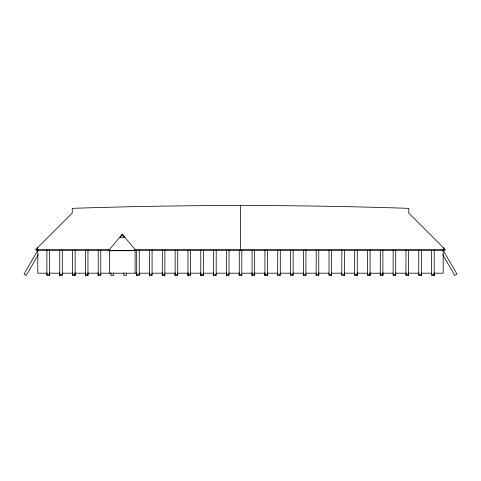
<?xml version="1.0" encoding="UTF-8"?>
<svg xmlns="http://www.w3.org/2000/svg" width="481" height="481" viewBox="0 0 481 481"><rect width="100%" height="100%" fill="white"/><g stroke="black" fill="none" stroke-linecap="round" stroke-linejoin="round"><path stroke-width="0.72" d="M37.392 248.683L37.813 247.751M37.939 250.078L24.05 274.128L26.269 275.415L38.282 254.611M445.178 249.537L444.546 250.391L36.454 250.391L35.822 249.537L72.228 213.131L72.228 208.357C184.361 204.575 296.639 204.575 408.772 208.357L408.772 213.131L445.178 249.537L135.053 249.537M120.226 237.283L122.276 234.211L135.762 250.385L135.365 250.715L109.193 250.715L108.796 250.385L122.276 234.211M109.193 250.715L109.458 250.397L135.101 250.385L135.365 250.715M119.715 237.283L124.844 237.283M35.822 249.537L109.506 249.537M47.553 273.19L37.813 273.19L37.813 249.994M49.05 273.19L59.927 273.19M62.157 273.19L73.028 273.19M74.531 273.19L85.931 273.19M87.416 273.19L98.563 273.19M100.757 273.19L136.79 273.19M138.805 273.19L149.904 273.19M151.81 273.19L162.482 273.19M164.58 273.19L175.072 273.19M177.303 273.19L188.456 273.19M189.941 273.19L201.094 273.19M203.325 273.19L213.732 273.19M215.963 273.19L227.116 273.19M228.601 273.19L239.015 273.19M241.985 273.19L252.399 273.19M253.884 273.19L265.037 273.19M267.268 273.19L277.675 273.19M279.906 273.19L291.059 273.19M292.544 273.19L303.697 273.19M305.928 273.19L316.42 273.19M318.675 273.19L329.19 273.19M331.439 273.19L341.955 273.19M344.21 273.19L354.719 273.19M356.974 273.19L367.49 273.19M369.739 273.19L380.994 273.19M382.491 273.19L392.983 273.19M395.977 273.19L406.469 273.19M407.972 273.19L419.21 273.19M421.458 273.19L431.95 273.19M434.193 273.19L443.187 273.19L443.187 249.994M46.916 274.435L49.477 274.435M59.74 274.435L62.302 274.435M72.559 274.435L75.126 274.435M85.384 274.435L87.951 274.435M98.208 274.435L100.776 274.435M136.682 274.435L139.243 274.435M149.501 274.435L152.068 274.435M162.325 274.435L164.893 274.435M175.15 274.435L177.717 274.435M187.975 274.435L190.542 274.435M200.799 274.435L203.361 274.435M213.624 274.435L216.185 274.435M226.443 274.435L229.01 274.435M239.267 274.435L241.835 274.435M252.092 274.435L254.659 274.435M264.917 274.435L267.478 274.435M277.741 274.435L280.303 274.435M290.566 274.435L293.127 274.435M303.385 274.435L305.952 274.435M316.209 274.435L318.777 274.435M329.034 274.435L331.601 274.435M341.859 274.435L344.42 274.435M354.683 274.435L357.245 274.435M367.508 274.435L370.069 274.435M380.327 274.435L382.894 274.435M393.151 274.435L395.719 274.435M405.976 274.435L408.543 274.435M418.801 274.435L421.362 274.435M431.625 274.435L434.187 274.435M49.477 250.21L49.477 275.517L46.861 275.517L46.916 250.21M72.511 272.967L72.511 275.517L75.126 275.517L75.126 250.21M87.951 250.21L87.951 275.517L85.335 275.517L85.335 272.967M149.453 272.967L149.453 275.517L152.068 275.517L152.068 250.21M164.893 275.517L162.277 275.517L162.277 272.967M175.102 272.967L175.102 275.517L177.717 275.517L177.717 250.21M203.361 275.517L200.745 275.517L200.745 272.967M213.57 272.967L213.57 275.517L216.185 275.517L216.185 250.21M241.835 275.517L239.219 275.517L239.219 272.967M252.044 272.967L252.044 275.517L254.659 275.517L254.659 250.21M267.478 275.517L264.863 275.517L264.863 272.967M303.337 275.517L305.952 275.517M357.245 250.21L357.245 275.517L354.629 275.517L354.683 250.21M395.719 250.21L395.719 275.517L393.103 275.517L393.151 250.21M443.187 247.751L443.608 248.683M122.276 234.722L124.332 237.283M443.061 250.078L456.95 274.128L454.731 275.415L442.718 254.611M434.187 250.21L434.187 275.517L431.571 275.517L431.625 250.21M434.139 272.967L434.139 275.517M421.362 250.21L421.362 275.517L418.747 275.517L418.801 250.21M421.314 272.967L421.314 275.517M408.543 250.21L408.543 275.517L405.922 275.517L405.976 250.21M408.489 272.967L408.489 275.517M395.665 272.967L395.665 275.517M382.894 250.21L382.894 275.517L380.279 275.517L380.327 250.21M382.84 272.967L382.84 275.517M370.069 250.21L370.069 275.517L367.454 275.517L367.508 250.21M370.021 272.967L370.021 275.517M357.197 272.967L357.197 275.517M344.42 250.21L344.42 275.517L341.805 275.517L341.859 250.21M344.372 272.967L344.372 275.517M331.601 250.21L331.601 275.517L328.986 275.517L329.034 250.21M331.547 272.967L331.547 275.517M318.777 250.21L318.777 275.517L316.161 275.517L316.209 250.21M318.723 272.967L318.723 275.517M305.952 250.21L305.898 275.517M303.385 250.21L303.385 275.517M293.127 250.21L293.127 275.517L290.512 275.517L290.566 250.21M280.303 250.21L280.303 275.517L277.687 275.517L277.741 250.21M267.478 250.21L267.43 275.517M264.917 250.21L264.917 275.517M252.092 250.21L252.092 275.517M241.835 250.21L241.781 275.517M240.5 205.483L240.5 250.391M239.267 250.21L239.267 275.517M229.01 250.21L229.01 275.517L226.395 275.517L226.395 272.967M226.443 250.21L226.443 275.517M213.624 250.21L213.624 275.517M203.361 250.21L203.313 275.517M200.799 250.21L200.799 275.517M190.542 250.21L190.488 275.517L187.921 275.517L187.921 272.967M187.975 250.21L187.975 275.517M175.15 250.21L175.15 275.517M164.893 250.21L164.839 275.517M162.325 250.21L162.325 275.517M149.501 250.21L149.501 275.517M139.243 250.21L139.243 275.517L136.628 275.517L136.628 272.967M136.682 250.21L136.682 275.517M135.101 249.597L135.101 273.19M126.371 272.967L126.371 275.517L123.803 275.517L123.803 272.967M113.546 272.967L113.546 275.517L110.979 275.517L110.979 272.967M109.458 250.397L109.458 273.19M100.776 250.21L100.776 275.517L98.16 275.517L98.16 272.967M98.208 250.21L98.208 275.517M87.897 272.967L87.897 275.517M85.384 250.21L85.384 275.517M75.078 272.967L75.078 275.517M72.559 250.21L72.559 275.517M62.302 250.21L62.302 275.517L59.686 275.517L59.686 272.967M59.74 250.21L59.74 275.517M49.429 272.967L49.429 275.517"/></g></svg>
